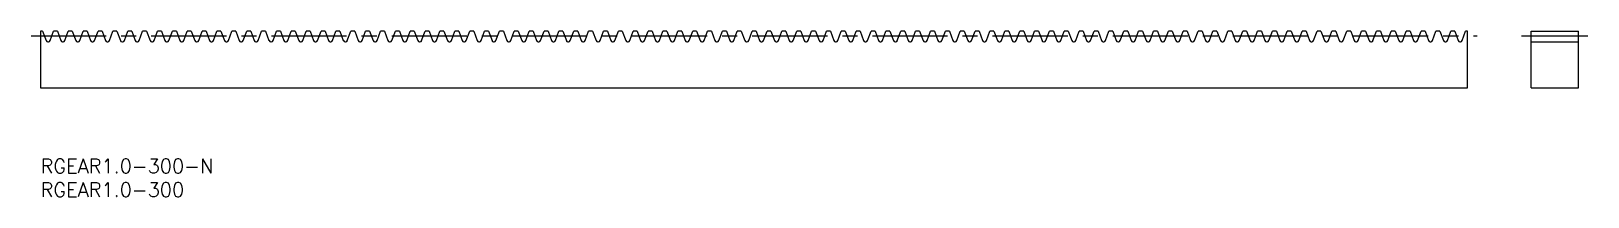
# Model space of a CAD drawing. Extents: x -2 to 327, y -8 to 27.
import ezdxf

# ---------------------------------------------------------------- set-up
doc = ezdxf.new("R2010")
doc.units = 0
doc.header["$LTSCALE"] = 0.5
doc.linetypes.add('CENTER', pattern=[50.8, 31.75, -6.35, 6.35, -6.35])
for name, color, linetype in [('MSM_CENTER', 1, 'CENTER'), ('MSM_CONTINUOUS', 7, 'CONTINUOUS'), ('MSM_PART_NUMBER', 7, 'CONTINUOUS')]:
    doc.layers.add(name, color=color, linetype=linetype)
doc.styles.get("Standard").update_dxf_attribs({"font": 'txt.shx', "height": 3, "bigfont": 'bigfont.shx'})

msp = doc.modelspace()

# ---------------------------------------------------------------- linework, layer by layer
at = {"layer": 'MSM_CENTER'}
for p, q in [((-2, 26), (303.59, 26)), ((313, 26), (327, 26))]:
    msp.add_line(p, q, dxfattribs=at)
at = {"layer": 'MSM_CONTINUOUS'}
for p, q in [((0.42, 27), (0, 27)), ((0, 27), (0, 15)), ((0.42, 27), (1.15, 25)), ((1.99, 25), (2.72, 27)), ((3.56, 27), (2.72, 27)), ((3.56, 27), (4.29, 25)), ((5.13, 25), (5.86, 27)), ((6.7, 27), (5.86, 27)), ((6.7, 27), (7.43, 25)), ((8.28, 25), (9, 27)), ((9.85, 27), (9, 27)), ((9.85, 27), (10.57, 25)), ((11.42, 25), (12.14, 27)), ((12.99, 27), (12.14, 27)), ((12.99, 27), (13.72, 25)), ((14.56, 25), (15.29, 27)), ((16.13, 27), (15.29, 27)), ((16.13, 27), (16.86, 25)), ((17.7, 25), (18.43, 27)), ((19.27, 27), (18.43, 27)), ((19.27, 27), (20, 25)), ((20.84, 25), (21.57, 27)), ((22.41, 27), (21.57, 27)), ((22.41, 27), (23.14, 25)), ((23.98, 25), (24.71, 27)), ((25.55, 27), (24.71, 27)), ((25.55, 27), (26.28, 25)), ((27.13, 25), (27.85, 27)), ((28.7, 27), (27.85, 27)), ((28.7, 27), (29.42, 25)), ((30.27, 25), (30.99, 27)), ((31.84, 27), (30.99, 27)), ((31.84, 27), (32.57, 25)), ((33.41, 25), (34.14, 27)), ((34.98, 27), (34.14, 27)), ((34.98, 27), (35.71, 25)), ((36.55, 25), (37.28, 27)), ((38.12, 27), (37.28, 27)), ((38.12, 27), (38.85, 25)), ((39.69, 25), (40.42, 27)), ((41.26, 27), (40.42, 27)), ((41.26, 27), (41.99, 25)), ((42.83, 25), (43.56, 27)), ((44.4, 27), (43.56, 27)), ((44.4, 27), (45.13, 25)), ((45.97, 25), (46.7, 27)), ((47.55, 27), (46.7, 27)), ((47.55, 27), (48.27, 25)), ((49.12, 25), (49.84, 27)), ((50.69, 27), (49.84, 27)), ((50.69, 27), (51.41, 25)), ((52.26, 25), (52.99, 27)), ((53.83, 27), (52.99, 27)), ((53.83, 27), (54.56, 25)), ((55.4, 25), (56.13, 27)), ((56.97, 27), (56.13, 27)), ((56.97, 27), (57.7, 25)), ((58.54, 25), (59.27, 27)), ((60.11, 27), (59.27, 27)), ((60.11, 27), (60.84, 25)), ((61.68, 25), (62.41, 27)), ((63.25, 27), (62.41, 27)), ((63.25, 27), (63.98, 25)), ((64.82, 25), (65.55, 27)), ((66.4, 27), (65.55, 27)), ((66.4, 27), (67.12, 25)), ((67.97, 25), (68.69, 27)), ((69.54, 27), (68.69, 27)), ((69.54, 27), (70.26, 25)), ((71.11, 25), (71.84, 27)), ((72.68, 27), (71.84, 27)), ((72.68, 27), (73.41, 25)), ((74.25, 25), (74.98, 27)), ((75.82, 27), (74.98, 27)), ((75.82, 27), (76.55, 25)), ((77.39, 25), (78.12, 27)), ((78.96, 27), (78.12, 27)), ((78.96, 27), (79.69, 25)), ((80.53, 25), (81.26, 27)), ((82.1, 27), (81.26, 27)), ((82.1, 27), (82.83, 25)), ((83.67, 25), (84.4, 27)), ((85.24, 27), (84.4, 27)), ((85.24, 27), (85.97, 25)), ((86.82, 25), (87.54, 27)), ((88.39, 27), (87.54, 27)), ((88.39, 27), (89.11, 25)), ((89.96, 25), (90.68, 27)), ((91.53, 27), (90.68, 27)), ((91.53, 27), (92.26, 25)), ((93.1, 25), (93.83, 27)), ((94.67, 27), (93.83, 27)), ((94.67, 27), (95.4, 25)), ((96.24, 25), (96.97, 27)), ((97.81, 27), (96.97, 27)), ((97.81, 27), (98.54, 25)), ((99.38, 25), (100.11, 27)), ((100.95, 27), (100.11, 27)), ((100.95, 27), (101.68, 25)), ((102.52, 25), (103.25, 27)), ((104.09, 27), (103.25, 27)), ((104.09, 27), (104.82, 25)), ((105.67, 25), (106.39, 27)), ((107.24, 27), (106.39, 27)), ((107.24, 27), (107.96, 25)), ((108.81, 25), (109.53, 27)), ((110.38, 27), (109.53, 27)), ((110.38, 27), (111.11, 25)), ((111.95, 25), (112.68, 27)), ((113.52, 27), (112.68, 27)), ((113.52, 27), (114.25, 25)), ((115.09, 25), (115.82, 27)), ((116.66, 27), (115.82, 27)), ((116.66, 27), (117.39, 25)), ((118.23, 25), (118.96, 27)), ((119.8, 27), (118.96, 27)), ((119.8, 27), (120.53, 25)), ((121.37, 25), (122.1, 27)), ((122.94, 27), (122.1, 27)), ((122.94, 27), (123.67, 25)), ((124.51, 25), (125.24, 27)), ((126.09, 27), (125.24, 27)), ((126.09, 27), (126.81, 25)), ((127.66, 25), (128.38, 27)), ((129.23, 27), (128.38, 27)), ((129.23, 27), (129.95, 25)), ((130.8, 25), (131.53, 27)), ((132.37, 27), (131.53, 27)), ((132.37, 27), (133.1, 25)), ((133.94, 25), (134.67, 27)), ((135.51, 27), (134.67, 27)), ((135.51, 27), (136.24, 25)), ((137.08, 25), (137.81, 27)), ((138.65, 27), (137.81, 27)), ((138.65, 27), (139.38, 25)), ((140.22, 25), (140.95, 27)), ((141.79, 27), (140.95, 27)), ((141.79, 27), (142.52, 25)), ((143.36, 25), (144.09, 27)), ((144.94, 27), (144.09, 27)), ((144.94, 27), (145.66, 25)), ((146.51, 25), (147.23, 27)), ((148.08, 27), (147.23, 27)), ((148.08, 27), (148.8, 25)), ((149.65, 25), (150.38, 27)), ((151.22, 27), (150.38, 27)), ((151.22, 27), (151.95, 25)), ((152.79, 25), (153.52, 27)), ((154.36, 27), (153.52, 27)), ((154.36, 27), (155.09, 25)), ((155.93, 25), (156.66, 27)), ((157.5, 27), (156.66, 27)), ((157.5, 27), (158.23, 25)), ((159.07, 25), (159.8, 27)), ((160.64, 27), (159.8, 27)), ((160.64, 27), (161.37, 25)), ((162.21, 25), (162.94, 27)), ((163.78, 27), (162.94, 27)), ((163.78, 27), (164.51, 25)), ((165.36, 25), (166.08, 27)), ((166.93, 27), (166.08, 27)), ((166.93, 27), (167.65, 25)), ((168.5, 25), (169.22, 27)), ((170.07, 27), (169.22, 27)), ((170.07, 27), (170.8, 25)), ((171.64, 25), (172.37, 27)), ((173.21, 27), (172.37, 27)), ((173.21, 27), (173.94, 25)), ((174.78, 25), (175.51, 27)), ((176.35, 27), (175.51, 27)), ((176.35, 27), (177.08, 25)), ((177.92, 25), (178.65, 27)), ((179.49, 27), (178.65, 27)), ((179.49, 27), (180.22, 25)), ((181.06, 25), (181.79, 27)), ((182.63, 27), (181.79, 27)), ((182.63, 27), (183.36, 25)), ((184.21, 25), (184.93, 27)), ((185.78, 27), (184.93, 27)), ((185.78, 27), (186.5, 25)), ((187.35, 25), (188.07, 27)), ((188.92, 27), (188.07, 27)), ((188.92, 27), (189.65, 25)), ((190.49, 25), (191.22, 27)), ((192.06, 27), (191.22, 27)), ((192.06, 27), (192.79, 25)), ((193.63, 25), (194.36, 27)), ((195.2, 27), (194.36, 27)), ((195.2, 27), (195.93, 25)), ((196.77, 25), (197.5, 27)), ((198.34, 27), (197.5, 27)), ((198.34, 27), (199.07, 25)), ((199.91, 25), (200.64, 27)), ((201.48, 27), (200.64, 27)), ((201.48, 27), (202.21, 25)), ((203.05, 25), (203.78, 27)), ((204.63, 27), (203.78, 27)), ((204.63, 27), (205.35, 25)), ((206.2, 25), (206.92, 27)), ((207.77, 27), (206.92, 27)), ((207.77, 27), (208.49, 25)), ((209.34, 25), (210.07, 27)), ((210.91, 27), (210.07, 27)), ((210.91, 27), (211.64, 25)), ((212.48, 25), (213.21, 27)), ((214.05, 27), (213.21, 27)), ((214.05, 27), (214.78, 25)), ((215.62, 25), (216.35, 27)), ((217.19, 27), (216.35, 27)), ((217.19, 27), (217.92, 25)), ((218.76, 25), (219.49, 27)), ((220.33, 27), (219.49, 27)), ((220.33, 27), (221.06, 25)), ((221.9, 25), (222.63, 27)), ((223.48, 27), (222.63, 27)), ((223.48, 27), (224.2, 25)), ((225.05, 25), (225.77, 27)), ((226.62, 27), (225.77, 27)), ((226.62, 27), (227.34, 25)), ((228.19, 25), (228.92, 27)), ((229.76, 27), (228.92, 27)), ((229.76, 27), (230.49, 25)), ((231.33, 25), (232.06, 27)), ((232.9, 27), (232.06, 27)), ((232.9, 27), (233.63, 25)), ((234.47, 25), (235.2, 27)), ((236.04, 27), (235.2, 27)), ((236.04, 27), (236.77, 25)), ((237.61, 25), (238.34, 27)), ((239.18, 27), (238.34, 27)), ((239.18, 27), (239.91, 25)), ((240.75, 25), (241.48, 27)), ((242.32, 27), (241.48, 27)), ((242.32, 27), (243.05, 25)), ((243.9, 25), (244.62, 27)), ((245.47, 27), (244.62, 27)), ((245.47, 27), (246.19, 25)), ((247.04, 25), (247.76, 27)), ((248.61, 27), (247.76, 27)), ((248.61, 27), (249.34, 25)), ((250.18, 25), (250.91, 27)), ((251.75, 27), (250.91, 27)), ((251.75, 27), (252.48, 25)), ((253.32, 25), (254.05, 27)), ((254.89, 27), (254.05, 27)), ((254.89, 27), (255.62, 25)), ((256.46, 25), (257.19, 27)), ((258.03, 27), (257.19, 27)), ((258.03, 27), (258.76, 25)), ((259.6, 25), (260.33, 27)), ((261.17, 27), (260.33, 27)), ((261.17, 27), (261.9, 25)), ((262.75, 25), (263.47, 27)), ((264.32, 27), (263.47, 27)), ((264.32, 27), (265.04, 25)), ((265.89, 25), (266.61, 27)), ((267.46, 27), (266.61, 27)), ((267.46, 27), (268.19, 25)), ((269.03, 25), (269.76, 27)), ((270.6, 27), (269.76, 27)), ((270.6, 27), (271.33, 25)), ((272.17, 25), (272.9, 27)), ((273.74, 27), (272.9, 27)), ((273.74, 27), (274.47, 25)), ((275.31, 25), (276.04, 27)), ((276.88, 27), (276.04, 27)), ((276.88, 27), (277.61, 25)), ((278.45, 25), (279.18, 27)), ((280.02, 27), (279.18, 27)), ((280.02, 27), (280.75, 25)), ((281.59, 25), (282.32, 27)), ((283.17, 27), (282.32, 27)), ((283.17, 27), (283.89, 25)), ((284.74, 25), (285.46, 27)), ((286.31, 27), (285.46, 27)), ((286.31, 27), (287.03, 25)), ((287.88, 25), (288.61, 27)), ((289.45, 27), (288.61, 27)), ((289.45, 27), (290.18, 25)), ((291.02, 25), (291.75, 27)), ((292.59, 27), (291.75, 27)), ((292.59, 27), (293.32, 25)), ((294.16, 25), (294.89, 27)), ((295.73, 27), (294.89, 27)), ((295.73, 27), (296.46, 25)), ((297.3, 25), (298.03, 27)), ((298.87, 27), (298.03, 27)), ((298.87, 27), (299.6, 25)), ((300.44, 25), (301.17, 27)), ((301.59, 27), (301.17, 27)), ((301.59, 15), (301.59, 27)), ((315, 27), (325, 27)), ((315, 15), (315, 27)), ((325, 15), (325, 27)), ((1.51, 24.75), (1.64, 24.75)), ((4.65, 24.75), (4.78, 24.75)), ((7.79, 24.75), (7.92, 24.75)), ((10.93, 24.75), (11.06, 24.75)), ((14.07, 24.75), (14.2, 24.75)), ((17.21, 24.75), (17.34, 24.75)), ((20.36, 24.75), (20.48, 24.75)), ((23.5, 24.75), (23.63, 24.75)), ((26.64, 24.75), (26.77, 24.75)), ((29.78, 24.75), (29.91, 24.75)), ((32.92, 24.75), (33.05, 24.75)), ((36.06, 24.75), (36.19, 24.75)), ((39.21, 24.75), (39.33, 24.75)), ((42.35, 24.75), (42.48, 24.75)), ((45.49, 24.75), (45.62, 24.75)), ((48.63, 24.75), (48.76, 24.75)), ((51.77, 24.75), (51.9, 24.75)), ((54.91, 24.75), (55.04, 24.75)), ((58.06, 24.75), (58.18, 24.75)), ((61.2, 24.75), (61.33, 24.75)), ((64.34, 24.75), (64.47, 24.75)), ((67.48, 24.75), (67.61, 24.75)), ((70.62, 24.75), (70.75, 24.75)), ((73.76, 24.75), (73.89, 24.75)), ((76.9, 24.75), (77.03, 24.75)), ((80.05, 24.75), (80.18, 24.75)), ((83.19, 24.75), (83.32, 24.75)), ((86.33, 24.75), (86.46, 24.75)), ((89.47, 24.75), (89.6, 24.75)), ((92.61, 24.75), (92.74, 24.75)), ((95.75, 24.75), (95.88, 24.75)), ((98.9, 24.75), (99.02, 24.75)), ((102.04, 24.75), (102.17, 24.75)), ((105.18, 24.75), (105.31, 24.75)), ((108.32, 24.75), (108.45, 24.75)), ((111.46, 24.75), (111.59, 24.75)), ((114.6, 24.75), (114.73, 24.75)), ((117.75, 24.75), (117.87, 24.75)), ((120.89, 24.75), (121.02, 24.75)), ((124.03, 24.75), (124.16, 24.75)), ((127.17, 24.75), (127.3, 24.75)), ((130.31, 24.75), (130.44, 24.75)), ((133.45, 24.75), (133.58, 24.75)), ((136.6, 24.75), (136.72, 24.75)), ((139.74, 24.75), (139.87, 24.75)), ((142.88, 24.75), (143.01, 24.75)), ((146.02, 24.75), (146.15, 24.75)), ((149.16, 24.75), (149.29, 24.75)), ((152.3, 24.75), (152.43, 24.75)), ((155.44, 24.75), (155.57, 24.75)), ((158.59, 24.75), (158.72, 24.75)), ((161.73, 24.75), (161.86, 24.75)), ((164.87, 24.75), (165, 24.75)), ((168.01, 24.75), (168.14, 24.75)), ((171.15, 24.75), (171.28, 24.75)), ((174.29, 24.75), (174.42, 24.75)), ((177.44, 24.75), (177.56, 24.75)), ((180.58, 24.75), (180.71, 24.75)), ((183.72, 24.75), (183.85, 24.75)), ((186.86, 24.75), (186.99, 24.75)), ((190, 24.75), (190.13, 24.75)), ((193.14, 24.75), (193.27, 24.75)), ((196.29, 24.75), (196.41, 24.75)), ((199.43, 24.75), (199.56, 24.75)), ((202.57, 24.75), (202.7, 24.75)), ((205.71, 24.75), (205.84, 24.75)), ((208.85, 24.75), (208.98, 24.75)), ((211.99, 24.75), (212.12, 24.75)), ((215.14, 24.75), (215.26, 24.75)), ((218.28, 24.75), (218.41, 24.75)), ((221.42, 24.75), (221.55, 24.75)), ((224.56, 24.75), (224.69, 24.75)), ((227.7, 24.75), (227.83, 24.75)), ((230.84, 24.75), (230.97, 24.75)), ((233.98, 24.75), (234.11, 24.75)), ((237.13, 24.75), (237.26, 24.75)), ((240.27, 24.75), (240.4, 24.75)), ((243.41, 24.75), (243.54, 24.75)), ((246.55, 24.75), (246.68, 24.75)), ((249.69, 24.75), (249.82, 24.75)), ((252.83, 24.75), (252.96, 24.75)), ((255.98, 24.75), (256.1, 24.75)), ((259.12, 24.75), (259.25, 24.75)), ((262.26, 24.75), (262.39, 24.75)), ((265.4, 24.75), (265.53, 24.75)), ((268.54, 24.75), (268.67, 24.75)), ((271.68, 24.75), (271.81, 24.75)), ((274.83, 24.75), (274.95, 24.75)), ((277.97, 24.75), (278.1, 24.75)), ((281.11, 24.75), (281.24, 24.75)), ((284.25, 24.75), (284.38, 24.75)), ((287.39, 24.75), (287.52, 24.75)), ((290.53, 24.75), (290.66, 24.75)), ((293.68, 24.75), (293.8, 24.75)), ((296.82, 24.75), (296.95, 24.75)), ((299.96, 24.75), (300.09, 24.75)), ((315, 24.75), (325, 24.75)), ((0, 15), (301.59, 15)), ((315, 15), (325, 15))]:
    msp.add_line(p, q, dxfattribs=at)
for centre, start, end in [((1.51, 25.13), 200, 270), ((1.64, 25.13), 270, 340), ((4.65, 25.13), 200, 270), ((4.78, 25.13), 270, 340), ((7.79, 25.13), 200, 270), ((7.92, 25.13), 270, 340), ((10.93, 25.13), 200, 270), ((11.06, 25.13), 270, 340), ((14.07, 25.13), 200, 270), ((14.2, 25.13), 270, 340), ((17.21, 25.13), 200, 270), ((17.34, 25.13), 270, 340), ((20.36, 25.13), 200, 270), ((20.48, 25.13), 270, 340), ((23.5, 25.13), 200, 270), ((23.63, 25.13), 270, 340), ((26.64, 25.13), 200, 270), ((26.77, 25.13), 270, 340), ((29.78, 25.13), 200, 270), ((29.91, 25.13), 270, 340), ((32.92, 25.13), 200, 270), ((33.05, 25.13), 270, 340), ((36.06, 25.13), 200, 270), ((36.19, 25.13), 270, 340), ((39.21, 25.13), 200, 270), ((39.33, 25.13), 270, 340), ((42.35, 25.13), 200, 270), ((42.48, 25.13), 270, 340), ((45.49, 25.13), 200, 270), ((45.62, 25.13), 270, 340), ((48.63, 25.13), 200, 270), ((48.76, 25.13), 270, 340), ((51.77, 25.13), 200, 270), ((51.9, 25.13), 270, 340), ((54.91, 25.13), 200, 270), ((55.04, 25.13), 270, 340), ((58.06, 25.13), 200, 270), ((58.18, 25.13), 270, 340), ((61.2, 25.13), 200, 270), ((61.33, 25.13), 270, 340), ((64.34, 25.13), 200, 270), ((64.47, 25.13), 270, 340), ((67.48, 25.13), 200, 270), ((67.61, 25.13), 270, 340), ((70.62, 25.13), 200, 270), ((70.75, 25.13), 270, 340), ((73.76, 25.13), 200, 270), ((73.89, 25.13), 270, 340), ((76.9, 25.13), 200, 270), ((77.03, 25.13), 270, 340), ((80.05, 25.13), 200, 270), ((80.18, 25.13), 270, 340), ((83.19, 25.13), 200, 270), ((83.32, 25.13), 270, 340), ((86.33, 25.13), 200, 270), ((86.46, 25.13), 270, 340), ((89.47, 25.13), 200, 270), ((89.6, 25.13), 270, 340), ((92.61, 25.13), 200, 270), ((92.74, 25.13), 270, 340), ((95.75, 25.13), 200, 270), ((95.88, 25.13), 270, 340), ((98.9, 25.13), 200, 270), ((99.02, 25.13), 270, 340), ((102.04, 25.13), 200, 270), ((102.17, 25.13), 270, 340), ((105.18, 25.13), 200, 270), ((105.31, 25.13), 270, 340), ((108.32, 25.13), 200, 270), ((108.45, 25.13), 270, 340), ((111.46, 25.13), 200, 270), ((111.59, 25.13), 270, 340), ((114.6, 25.13), 200, 270), ((114.73, 25.13), 270, 340), ((117.75, 25.13), 200, 270), ((117.87, 25.13), 270, 340), ((120.89, 25.13), 200, 270), ((121.02, 25.13), 270, 340), ((124.03, 25.13), 200, 270), ((124.16, 25.13), 270, 340), ((127.17, 25.13), 200, 270), ((127.3, 25.13), 270, 340), ((130.31, 25.13), 200, 270), ((130.44, 25.13), 270, 340), ((133.45, 25.13), 200, 270), ((133.58, 25.13), 270, 340), ((136.6, 25.13), 200, 270), ((136.72, 25.13), 270, 340), ((139.74, 25.13), 200, 270), ((139.87, 25.13), 270, 340), ((142.88, 25.13), 200, 270), ((143.01, 25.13), 270, 340), ((146.02, 25.13), 200, 270), ((146.15, 25.13), 270, 340), ((149.16, 25.13), 200, 270), ((149.29, 25.13), 270, 340), ((152.3, 25.13), 200, 270), ((152.43, 25.13), 270, 340), ((155.44, 25.13), 200, 270), ((155.57, 25.13), 270, 340), ((158.59, 25.13), 200, 270), ((158.72, 25.13), 270, 340), ((161.73, 25.13), 200, 270), ((161.86, 25.13), 270, 340), ((164.87, 25.13), 200, 270), ((165, 25.13), 270, 340), ((168.01, 25.13), 200, 270), ((168.14, 25.13), 270, 340), ((171.15, 25.13), 200, 270), ((171.28, 25.13), 270, 340), ((174.29, 25.13), 200, 270), ((174.42, 25.13), 270, 340), ((177.44, 25.13), 200, 270), ((177.56, 25.13), 270, 340), ((180.58, 25.13), 200, 270), ((180.71, 25.13), 270, 340), ((183.72, 25.13), 200, 270), ((183.85, 25.13), 270, 340), ((186.86, 25.13), 200, 270), ((186.99, 25.13), 270, 340), ((190, 25.13), 200, 270), ((190.13, 25.13), 270, 340), ((193.14, 25.13), 200, 270), ((193.27, 25.13), 270, 340), ((196.29, 25.13), 200, 270), ((196.41, 25.13), 270, 340), ((199.43, 25.13), 200, 270), ((199.56, 25.13), 270, 340), ((202.57, 25.13), 200, 270), ((202.7, 25.13), 270, 340), ((205.71, 25.13), 200, 270), ((205.84, 25.13), 270, 340), ((208.85, 25.13), 200, 270), ((208.98, 25.13), 270, 340), ((211.99, 25.13), 200, 270), ((212.12, 25.13), 270, 340), ((215.14, 25.13), 200, 270), ((215.26, 25.13), 270, 340), ((218.28, 25.13), 200, 270), ((218.41, 25.13), 270, 340), ((221.42, 25.13), 200, 270), ((221.55, 25.13), 270, 340), ((224.56, 25.13), 200, 270), ((224.69, 25.13), 270, 340), ((227.7, 25.13), 200, 270), ((227.83, 25.13), 270, 340), ((230.84, 25.13), 200, 270), ((230.97, 25.13), 270, 340), ((233.98, 25.13), 200, 270), ((234.11, 25.13), 270, 340), ((237.13, 25.13), 200, 270), ((237.26, 25.13), 270, 340), ((240.27, 25.13), 200, 270), ((240.4, 25.13), 270, 340), ((243.41, 25.13), 200, 270), ((243.54, 25.13), 270, 340), ((246.55, 25.13), 200, 270), ((246.68, 25.13), 270, 340), ((249.69, 25.13), 200, 270), ((249.82, 25.13), 270, 340), ((252.83, 25.13), 200, 270), ((252.96, 25.13), 270, 340), ((255.98, 25.13), 200, 270), ((256.1, 25.13), 270, 340), ((259.12, 25.13), 200, 270), ((259.25, 25.13), 270, 340), ((262.26, 25.13), 200, 270), ((262.39, 25.13), 270, 340), ((265.4, 25.13), 200, 270), ((265.53, 25.13), 270, 340), ((268.54, 25.13), 200, 270), ((268.67, 25.13), 270, 340), ((271.68, 25.13), 200, 270), ((271.81, 25.13), 270, 340), ((274.83, 25.13), 200, 270), ((274.95, 25.13), 270, 340), ((277.97, 25.13), 200, 270), ((278.1, 25.13), 270, 340), ((281.11, 25.13), 200, 270), ((281.24, 25.13), 270, 340), ((284.25, 25.13), 200, 270), ((284.38, 25.13), 270, 340), ((287.39, 25.13), 200, 270), ((287.52, 25.13), 270, 340), ((290.53, 25.13), 200, 270), ((290.66, 25.13), 270, 340), ((293.68, 25.13), 200, 270), ((293.8, 25.13), 270, 340), ((296.82, 25.13), 200, 270), ((296.95, 25.13), 270, 340), ((299.96, 25.13), 200, 270), ((300.09, 25.13), 270, 340)]:
    msp.add_arc(centre, 0.38, start, end, dxfattribs=at)

# ---------------------------------------------------------------- texts
at = {"layer": 'MSM_PART_NUMBER', "linetype": 'CONTINUOUS'}
for s, p in [('RGEAR1.0-300-N', (0, -3)), ('RGEAR1.0-300', (0, -8))]:
    msp.add_text(s, height=3, dxfattribs=at).set_placement(p)

doc.saveas('drawing.dxf')
